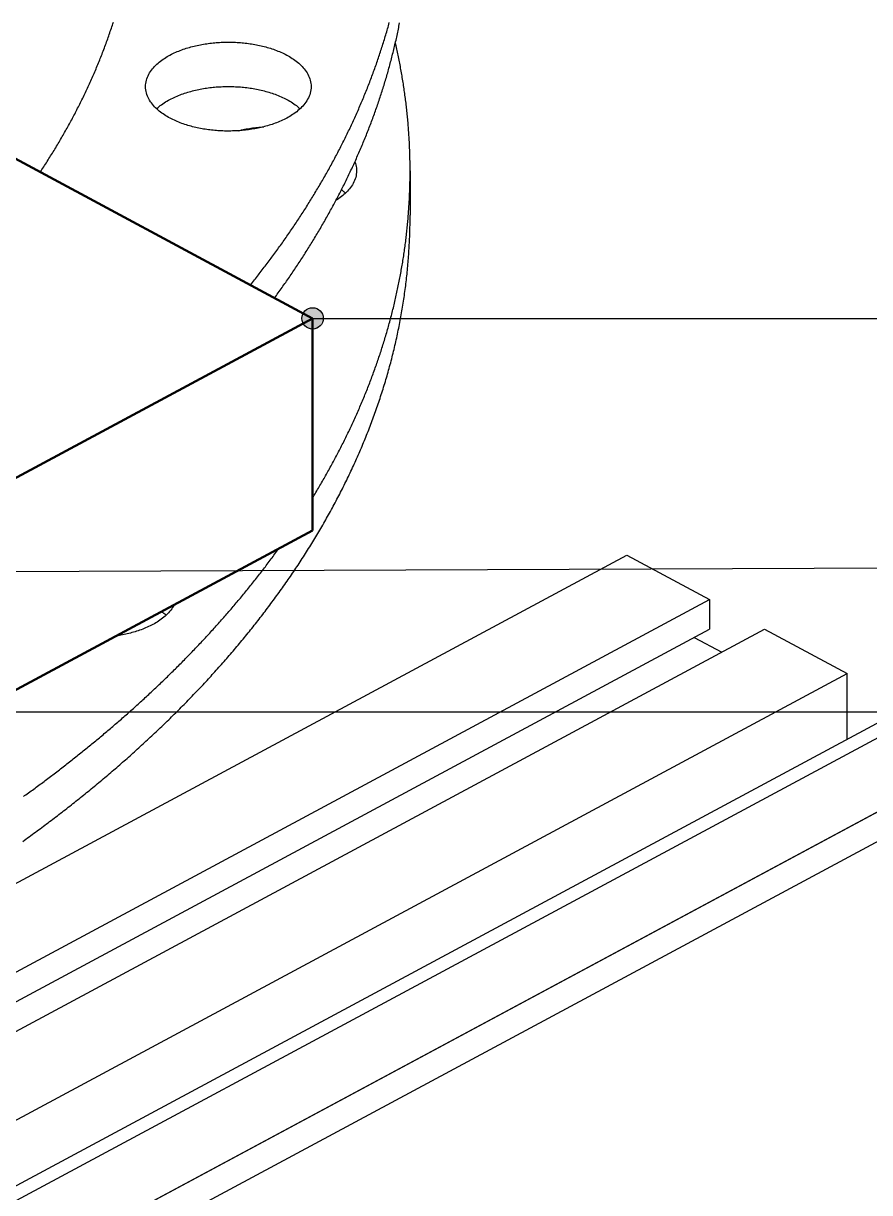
# Model space of a CAD drawing. Header units: millimetres. Extents: x 0 to 841, y 0 to 594.
# Drawn here: x 452.4 to 515.7, y 231.7 to 319.2 of the extents above; entities that cross this region are included whole.
import ezdxf

# ---------------------------------------------------------------- set-up
doc = ezdxf.new("R2010")
doc.units = ezdxf.units.MM
for name, color, linetype, lineweight in [('ACH', 7, 'CONTINUOUS', 13), ('COTA', 7, 'CONTINUOUS', 25), ('FINA', 7, 'CONTINUOUS', 25), ('VIS', 7, 'CONTINUOUS', 50)]:
    doc.layers.add(name, color=color, linetype=linetype, lineweight=lineweight)

msp = doc.modelspace()

# ---------------------------------------------------------------- hatches: boundary and pattern name
at = {"layer": 'ACH'}
h = msp.add_hatch(color=7, dxfattribs=at)
h.dxf.hatch_style = 1
h.paths.add_polyline_path([(474.835, 297.124), (474.601, 297.69), (474.035, 297.924), (473.47, 297.69), (473.235, 297.124), (473.47, 296.558), (474.035, 296.324), (474.601, 296.558)])

# ---------------------------------------------------------------- linework, layer by layer
at = {"layer": 'COTA'}
for p, q in [((474.035, 297.124), (604.493, 297.124)), ((416.491, 278.038), (570.133, 278.656)), ((418.461, 267.676), (549.644, 267.676))]:
    msp.add_line(p, q, dxfattribs=at)
msp.add_circle((474.035, 297.124), 0.8, dxfattribs=at)
at = {"layer": 'FINA'}
for points in [[(453.643, 308.072), (453.71, 308.173), (453.776, 308.274), (453.842, 308.374), (453.908, 308.475), (453.973, 308.576), (454.039, 308.678), (454.104, 308.779), (454.169, 308.88), (454.233, 308.982), (454.298, 309.084), (454.362, 309.186), (454.426, 309.288), (454.49, 309.39), (454.553, 309.493), (454.616, 309.596), (454.679, 309.698), (454.742, 309.801), (454.804, 309.904), (454.866, 310.008), (454.928, 310.111), (454.99, 310.214), (455.051, 310.318), (455.113, 310.422), (455.174, 310.526), (455.234, 310.63), (455.295, 310.734), (455.355, 310.839), (455.415, 310.943), (455.474, 311.048), (455.534, 311.153), (455.593, 311.258), (455.652, 311.363), (455.71, 311.468), (455.768, 311.574), (455.826, 311.679), (455.884, 311.785), (455.942, 311.891), (455.999, 311.997), (456.056, 312.103), (456.113, 312.21), (456.169, 312.316), (456.225, 312.423), (456.281, 312.53), (456.336, 312.637), (456.392, 312.744), (456.447, 312.851), (456.501, 312.958), (456.556, 313.066), (456.61, 313.173), (456.664, 313.281), (456.718, 313.389), (456.771, 313.497), (456.824, 313.605), (456.877, 313.714), (456.929, 313.822), (456.981, 313.931), (457.033, 314.04), (457.085, 314.149), (457.136, 314.258), (457.187, 314.367), (457.237, 314.476), (457.288, 314.586), (457.338, 314.695), (457.388, 314.805), (457.437, 314.915), (457.486, 315.025), (457.535, 315.135), (457.584, 315.245), (457.632, 315.356), (457.68, 315.466), (457.728, 315.577), (457.775, 315.688), (457.822, 315.799), (457.869, 315.91), (457.915, 316.021), (457.961, 316.132), (458.007, 316.244), (458.052, 316.355), (458.097, 316.467), (458.142, 316.579), (458.187, 316.691), (458.231, 316.803), (458.275, 316.915), (458.318, 317.028), (458.361, 317.14), (458.404, 317.253), (458.447, 317.366), (458.489, 317.478), (458.531, 317.591), (458.572, 317.705), (458.614, 317.818), (458.655, 317.931), (458.695, 318.045), (458.735, 318.158), (458.775, 318.272), (458.815, 318.386), (458.854, 318.5), (458.893, 318.614), (458.932, 318.728), (458.97, 318.842), (459.008, 318.957), (459.045, 319.071), (459.082, 319.186), (459.119, 319.301)], [(453.643, 308.072), (453.71, 308.173), (453.776, 308.274), (453.842, 308.374), (453.908, 308.475), (453.973, 308.576), (454.039, 308.678), (454.104, 308.779), (454.169, 308.88), (454.233, 308.982), (454.298, 309.084), (454.362, 309.186), (454.426, 309.288), (454.49, 309.39), (454.553, 309.493), (454.616, 309.596), (454.679, 309.698), (454.742, 309.801), (454.804, 309.904), (454.866, 310.008), (454.928, 310.111), (454.99, 310.214), (455.051, 310.318), (455.113, 310.422), (455.174, 310.526), (455.234, 310.63), (455.295, 310.734), (455.355, 310.839), (455.415, 310.943), (455.474, 311.048), (455.534, 311.153), (455.593, 311.258), (455.652, 311.363), (455.71, 311.468), (455.768, 311.574), (455.826, 311.679), (455.884, 311.785), (455.942, 311.891), (455.999, 311.997), (456.056, 312.103), (456.113, 312.21), (456.169, 312.316), (456.225, 312.423), (456.281, 312.53), (456.336, 312.637), (456.392, 312.744), (456.447, 312.851), (456.501, 312.958), (456.556, 313.066), (456.61, 313.173), (456.664, 313.281), (456.718, 313.389), (456.771, 313.497), (456.824, 313.605), (456.877, 313.714), (456.929, 313.822), (456.981, 313.931), (457.033, 314.04), (457.085, 314.149), (457.136, 314.258), (457.187, 314.367), (457.237, 314.476), (457.288, 314.586), (457.338, 314.695), (457.388, 314.805), (457.437, 314.915), (457.486, 315.025), (457.535, 315.135), (457.584, 315.245), (457.632, 315.356), (457.68, 315.466), (457.728, 315.577), (457.775, 315.688), (457.822, 315.799), (457.869, 315.91), (457.915, 316.021), (457.961, 316.132), (458.007, 316.244), (458.052, 316.355), (458.097, 316.467), (458.142, 316.579), (458.187, 316.691), (458.231, 316.803), (458.275, 316.915), (458.318, 317.028), (458.361, 317.14), (458.404, 317.253), (458.447, 317.366), (458.489, 317.478), (458.531, 317.591), (458.572, 317.705), (458.614, 317.818), (458.655, 317.931), (458.695, 318.045), (458.735, 318.158), (458.775, 318.272), (458.815, 318.386), (458.854, 318.5), (458.893, 318.614), (458.932, 318.728), (458.97, 318.842), (459.008, 318.957), (459.045, 319.071), (459.082, 319.186), (459.119, 319.301)], [(469.379, 299.624), (469.454, 299.718), (469.529, 299.812), (469.604, 299.906), (469.679, 300), (469.754, 300.094), (469.829, 300.189), (469.903, 300.284), (469.977, 300.378), (470.051, 300.473), (470.125, 300.568), (470.199, 300.663), (470.272, 300.759), (470.346, 300.854), (470.419, 300.95), (470.492, 301.045), (470.565, 301.141), (470.637, 301.237), (470.71, 301.333), (470.782, 301.429), (470.854, 301.526), (470.926, 301.622), (470.998, 301.719), (471.07, 301.815), (471.141, 301.912), (471.212, 302.009), (471.283, 302.106), (471.354, 302.204), (471.425, 302.301), (471.495, 302.399), (471.566, 302.496), (471.636, 302.594), (471.706, 302.692), (471.775, 302.79), (471.845, 302.888), (471.914, 302.987), (471.984, 303.085), (472.053, 303.184), (472.121, 303.282), (472.19, 303.381), (472.259, 303.48), (472.327, 303.579), (472.395, 303.679), (472.463, 303.778), (472.53, 303.878), (472.598, 303.977), (472.665, 304.077), (472.732, 304.177), (472.799, 304.277), (472.866, 304.377), (472.932, 304.478), (472.999, 304.578), (473.065, 304.679), (473.131, 304.779), (473.196, 304.88), (473.262, 304.981), (473.327, 305.082), (473.392, 305.183), (473.457, 305.285), (473.522, 305.386), (473.586, 305.488), (473.65, 305.59), (473.715, 305.692), (473.778, 305.794), (473.842, 305.896), (473.905, 305.998), (473.969, 306.1), (474.032, 306.203), (474.094, 306.306), (474.157, 306.408), (474.219, 306.511), (474.282, 306.614), (474.343, 306.718), (474.405, 306.821), (474.467, 306.924), (474.528, 307.028), (474.589, 307.132), (474.65, 307.236), (474.71, 307.34), (474.771, 307.444), (474.831, 307.548), (474.891, 307.652), (474.951, 307.757), (475.01, 307.861), (475.07, 307.966), (475.129, 308.071), (475.187, 308.176), (475.246, 308.281), (475.304, 308.386), (475.363, 308.492), (475.42, 308.597), (475.478, 308.703), (475.536, 308.809), (475.593, 308.914), (475.65, 309.02), (475.707, 309.127), (475.763, 309.233), (475.819, 309.339), (475.875, 309.446), (475.931, 309.552), (475.987, 309.659), (476.042, 309.766), (476.097, 309.873), (476.152, 309.98), (476.207, 310.087), (476.261, 310.195), (476.315, 310.302), (476.369, 310.41), (476.423, 310.518), (476.476, 310.625), (476.529, 310.733), (476.582, 310.841), (476.635, 310.95), (476.687, 311.058), (476.739, 311.167), (476.791, 311.275), (476.843, 311.384), (476.894, 311.493), (476.945, 311.602), (476.996, 311.711), (477.047, 311.82), (477.097, 311.929), (477.147, 312.039), (477.197, 312.148), (477.247, 312.258), (477.296, 312.368), (477.345, 312.477), (477.394, 312.587), (477.442, 312.698), (477.491, 312.808), (477.539, 312.918), (477.587, 313.029), (477.634, 313.139), (477.681, 313.25), (477.728, 313.361), (477.775, 313.472), (477.821, 313.583), (477.868, 313.694), (477.913, 313.805), (477.959, 313.916), (478.004, 314.028), (478.05, 314.14), (478.094, 314.251), (478.139, 314.363), (478.183, 314.475), (478.227, 314.587), (478.271, 314.699), (478.314, 314.811), (478.357, 314.924), (478.4, 315.036), (478.443, 315.149), (478.485, 315.261), (478.527, 315.374), (478.569, 315.487), (478.61, 315.6), (478.652, 315.713), (478.692, 315.826), (478.733, 315.94), (478.773, 316.053), (478.813, 316.166), (478.853, 316.28), (478.893, 316.394), (478.932, 316.508), (478.971, 316.621), (479.009, 316.735), (479.048, 316.85), (479.086, 316.964), (479.123, 317.078), (479.161, 317.192), (479.198, 317.307), (479.235, 317.421), (479.271, 317.536), (479.307, 317.651), (479.343, 317.766), (479.379, 317.881), (479.414, 317.996), (479.449, 318.111), (479.484, 318.226), (479.519, 318.341), (479.553, 318.457), (479.587, 318.572), (479.62, 318.688), (479.653, 318.804), (479.686, 318.919), (479.719, 319.035), (479.751, 319.151), (479.783, 319.267)], [(471.187, 298.653), (471.258, 298.75), (471.329, 298.847), (471.399, 298.944), (471.47, 299.041), (471.54, 299.139), (471.61, 299.236), (471.68, 299.334), (471.75, 299.432), (471.819, 299.529), (471.888, 299.628), (471.957, 299.726), (472.026, 299.824), (472.095, 299.922), (472.164, 300.021), (472.232, 300.12), (472.3, 300.219), (472.368, 300.317), (472.436, 300.417), (472.503, 300.516), (472.571, 300.615), (472.638, 300.715), (472.705, 300.814), (472.772, 300.914), (472.838, 301.014), (472.905, 301.114), (472.971, 301.214), (473.037, 301.314), (473.103, 301.415), (473.168, 301.515), (473.234, 301.616), (473.299, 301.717), (473.364, 301.818), (473.429, 301.919), (473.493, 302.02), (473.558, 302.121), (473.622, 302.223), (473.686, 302.324), (473.75, 302.426), (473.813, 302.528), (473.877, 302.63), (473.94, 302.732), (474.003, 302.834), (474.066, 302.936), (474.128, 303.039), (474.19, 303.141), (474.252, 303.244), (474.314, 303.347), (474.376, 303.45), (474.437, 303.553), (474.499, 303.656), (474.56, 303.76), (474.62, 303.863), (474.681, 303.967), (474.741, 304.071), (474.802, 304.175), (474.861, 304.279), (474.921, 304.383), (474.981, 304.487), (475.04, 304.592), (475.099, 304.696), (475.158, 304.801), (475.216, 304.906), (475.275, 305.01), (475.333, 305.116), (475.391, 305.221), (475.448, 305.326), (475.506, 305.431), (475.563, 305.537), (475.62, 305.643), (475.677, 305.748), (475.733, 305.854), (475.789, 305.96), (475.845, 306.067), (475.901, 306.173), (475.957, 306.279), (476.012, 306.386), (476.067, 306.493), (476.122, 306.599), (476.177, 306.706), (476.231, 306.813), (476.285, 306.92), (476.339, 307.028), (476.393, 307.135), (476.446, 307.243), (476.499, 307.35), (476.552, 307.458), (476.605, 307.566), (476.657, 307.674), (476.709, 307.782), (476.761, 307.89), (476.813, 307.999), (476.864, 308.107), (476.915, 308.216), (476.966, 308.324), (477.017, 308.433), (477.067, 308.542), (477.117, 308.651), (477.167, 308.761), (477.217, 308.87), (477.266, 308.979), (477.315, 309.089), (477.364, 309.198), (477.413, 309.308), (477.461, 309.418), (477.509, 309.528), (477.557, 309.638), (477.605, 309.748), (477.652, 309.859), (477.699, 309.969), (477.746, 310.08), (477.792, 310.191), (477.838, 310.301), (477.884, 310.412), (477.93, 310.523), (477.975, 310.634), (478.021, 310.746), (478.065, 310.857), (478.11, 310.968), (478.154, 311.08), (478.198, 311.192), (478.242, 311.303), (478.286, 311.415), (478.329, 311.527), (478.372, 311.639), (478.415, 311.752), (478.457, 311.864), (478.499, 311.976), (478.541, 312.089), (478.582, 312.202), (478.624, 312.314), (478.665, 312.427), (478.705, 312.54), (478.746, 312.653), (478.786, 312.766), (478.826, 312.88), (478.865, 312.993), (478.905, 313.106), (478.944, 313.22), (478.982, 313.333), (479.021, 313.447), (479.059, 313.561), (479.097, 313.675), (479.134, 313.789), (479.171, 313.903), (479.208, 314.017), (479.245, 314.132), (479.281, 314.246), (479.317, 314.361), (479.353, 314.475), (479.389, 314.59), (479.424, 314.705), (479.459, 314.82), (479.493, 314.935), (479.528, 315.05), (479.562, 315.165), (479.595, 315.28), (479.629, 315.395), (479.662, 315.511), (479.694, 315.626), (479.727, 315.742), (479.759, 315.857), (479.791, 315.973), (479.822, 316.089), (479.854, 316.205), (479.885, 316.321), (479.915, 316.437), (479.945, 316.553), (479.975, 316.669), (480.005, 316.786), (480.035, 316.902), (480.064, 317.019), (480.092, 317.135), (480.121, 317.252), (480.149, 317.368), (480.177, 317.485), (480.204, 317.602), (480.231, 317.719), (480.258, 317.836), (480.285, 317.953), (480.311, 318.07), (480.337, 318.187), (480.363, 318.305), (480.388, 318.422), (480.413, 318.54), (480.437, 318.657), (480.462, 318.775), (480.486, 318.892), (480.509, 319.01), (480.533, 319.128), (480.556, 319.245)], [(461.533, 314.476), (461.537, 314.597), (461.549, 314.717), (461.569, 314.836), (461.597, 314.953), (461.632, 315.068), (461.674, 315.181), (461.722, 315.292), (461.776, 315.399), (461.836, 315.504), (461.901, 315.605), (461.97, 315.704), (462.044, 315.799), (462.121, 315.891), (462.202, 315.981), (462.287, 316.067), (462.374, 316.15), (462.464, 316.23), (462.556, 316.308), (462.651, 316.383), (462.747, 316.455), (462.846, 316.524), (462.946, 316.591), (463.047, 316.656), (463.151, 316.718), (463.255, 316.778), (463.361, 316.836), (463.468, 316.892), (463.576, 316.945), (463.684, 316.997), (463.794, 317.047), (463.905, 317.094), (464.016, 317.14), (464.129, 317.184), (464.241, 317.227), (464.355, 317.267), (464.469, 317.306), (464.584, 317.343), (464.699, 317.379), (464.814, 317.413), (464.93, 317.445), (465.047, 317.476), (465.164, 317.505), (465.281, 317.533), (465.399, 317.56), (465.517, 317.585), (465.635, 317.608), (465.753, 317.63), (465.872, 317.651), (465.991, 317.67), (466.11, 317.688), (466.229, 317.705), (466.349, 317.72), (466.469, 317.734), (466.588, 317.747), (466.708, 317.759), (466.828, 317.769), (466.949, 317.778), (467.069, 317.785), (467.189, 317.791), (467.31, 317.797), (467.43, 317.8), (467.551, 317.803), (467.671, 317.804), (467.792, 317.804), (467.912, 317.803), (468.033, 317.8), (468.153, 317.797), (468.273, 317.791), (468.394, 317.785), (468.514, 317.778), (468.634, 317.769), (468.754, 317.759), (468.874, 317.747), (468.994, 317.734), (469.114, 317.72), (469.233, 317.705), (469.353, 317.688), (469.472, 317.67), (469.591, 317.651), (469.71, 317.63), (469.828, 317.608), (469.946, 317.585), (470.064, 317.56), (470.182, 317.533), (470.299, 317.505), (470.416, 317.476), (470.532, 317.445), (470.648, 317.413), (470.764, 317.379), (470.879, 317.343), (470.994, 317.306), (471.108, 317.267), (471.221, 317.227), (471.334, 317.184), (471.446, 317.14), (471.558, 317.094), (471.668, 317.047), (471.778, 316.997), (471.887, 316.945), (471.995, 316.892), (472.102, 316.836), (472.208, 316.778), (472.312, 316.718), (472.415, 316.656), (472.517, 316.591), (472.617, 316.524), (472.716, 316.455), (472.812, 316.383), (472.907, 316.308), (472.999, 316.23), (473.089, 316.15), (473.176, 316.067), (473.26, 315.981), (473.341, 315.891), (473.419, 315.799), (473.493, 315.704), (473.562, 315.605), (473.627, 315.504), (473.687, 315.399), (473.741, 315.292), (473.789, 315.181), (473.831, 315.068), (473.866, 314.953), (473.893, 314.836), (473.913, 314.717), (473.926, 314.597), (473.93, 314.476)], [(481.341, 308.164), (481.341, 308.285), (481.34, 308.406), (481.339, 308.527), (481.338, 308.648), (481.336, 308.769), (481.335, 308.89), (481.332, 309.011), (481.33, 309.132), (481.327, 309.253), (481.323, 309.374), (481.32, 309.495), (481.316, 309.616), (481.311, 309.737), (481.307, 309.858), (481.302, 309.979), (481.296, 310.1), (481.29, 310.221), (481.284, 310.342), (481.278, 310.462), (481.271, 310.583), (481.264, 310.704), (481.257, 310.825), (481.249, 310.946), (481.241, 311.066), (481.232, 311.187), (481.223, 311.308), (481.214, 311.428), (481.204, 311.549), (481.195, 311.67), (481.184, 311.79), (481.174, 311.911), (481.163, 312.031), (481.152, 312.152), (481.14, 312.272), (481.128, 312.392), (481.116, 312.513), (481.103, 312.633), (481.09, 312.754), (481.077, 312.874), (481.063, 312.994), (481.049, 313.114), (481.035, 313.234), (481.02, 313.354), (481.005, 313.475), (480.99, 313.595), (480.974, 313.715), (480.958, 313.834), (480.942, 313.954), (480.925, 314.074), (480.908, 314.194), (480.89, 314.314), (480.873, 314.433), (480.855, 314.553), (480.836, 314.673), (480.817, 314.792), (480.798, 314.912), (480.779, 315.031), (480.759, 315.151), (480.739, 315.27), (480.719, 315.389), (480.698, 315.508), (480.677, 315.628), (480.655, 315.747), (480.634, 315.866), (480.612, 315.985), (480.589, 316.104), (480.566, 316.222), (480.543, 316.341), (480.52, 316.46), (480.496, 316.579), (480.472, 316.697), (480.448, 316.816), (480.423, 316.934), (480.398, 317.053), (480.373, 317.171), (480.347, 317.289), (480.321, 317.407), (480.295, 317.525), (480.268, 317.643), (480.241, 317.761)], [(472.114, 312.123), (472.007, 312.067), (471.899, 312.013), (471.79, 311.962), (471.681, 311.912), (471.57, 311.864), (471.458, 311.817), (471.346, 311.773), (471.233, 311.731), (471.12, 311.69), (471.006, 311.651), (470.891, 311.613), (470.776, 311.578), (470.66, 311.544), (470.544, 311.511), (470.427, 311.48), (470.31, 311.45), (470.193, 311.422), (470.075, 311.396), (469.957, 311.371), (469.839, 311.347), (469.72, 311.325), (469.601, 311.304), (469.482, 311.284), (469.363, 311.266), (469.244, 311.249), (469.124, 311.234), (469.004, 311.22), (468.884, 311.207), (468.764, 311.195), (468.644, 311.185), (468.524, 311.176), (468.403, 311.168), (468.283, 311.162), (468.162, 311.157), (468.042, 311.153), (467.921, 311.15), (467.8, 311.149), (467.68, 311.149), (467.559, 311.15), (467.438, 311.152), (467.318, 311.156), (467.197, 311.161), (467.077, 311.167), (466.956, 311.175), (466.836, 311.184), (466.716, 311.194), (466.596, 311.205), (466.476, 311.218), (466.356, 311.232), (466.236, 311.247), (466.117, 311.264), (465.997, 311.282), (465.878, 311.301), (465.759, 311.322), (465.641, 311.344), (465.523, 311.367), (465.405, 311.392), (465.287, 311.418), (465.169, 311.446), (465.052, 311.476), (464.936, 311.506), (464.819, 311.539), (464.704, 311.573), (464.588, 311.608), (464.474, 311.645), (464.359, 311.684), (464.246, 311.725), (464.133, 311.767), (464.02, 311.811), (463.909, 311.857), (463.798, 311.905), (463.688, 311.954), (463.579, 312.006), (463.471, 312.059), (463.364, 312.115), (463.258, 312.173), (463.153, 312.233), (463.05, 312.295), (462.948, 312.36), (462.848, 312.427), (462.749, 312.497), (462.653, 312.569), (462.558, 312.644), (462.466, 312.721), (462.376, 312.801), (462.288, 312.885), (462.204, 312.971), (462.123, 313.06), (462.045, 313.152), (461.971, 313.248), (461.901, 313.346), (461.837, 313.448), (461.777, 313.553), (461.722, 313.66), (461.674, 313.771), (461.632, 313.884), (461.597, 314), (461.569, 314.117), (461.549, 314.236), (461.537, 314.356), (461.533, 314.476)], [(462.36, 312.815), (462.45, 312.896), (462.542, 312.975), (462.637, 313.05), (462.734, 313.123), (462.832, 313.193), (462.932, 313.26), (463.034, 313.326), (463.137, 313.388), (463.242, 313.449), (463.348, 313.507), (463.455, 313.563), (463.563, 313.617), (463.672, 313.669), (463.782, 313.719), (463.893, 313.767), (464.005, 313.814), (464.117, 313.858), (464.231, 313.901), (464.344, 313.941), (464.459, 313.981), (464.574, 314.018), (464.689, 314.054), (464.805, 314.088), (464.922, 314.121), (465.038, 314.152), (465.156, 314.181), (465.273, 314.209), (465.391, 314.236), (465.509, 314.261), (465.628, 314.285), (465.747, 314.307), (465.866, 314.328), (465.985, 314.347), (466.105, 314.366), (466.225, 314.382), (466.344, 314.398), (466.464, 314.412), (466.585, 314.425), (466.705, 314.436), (466.826, 314.446), (466.946, 314.455), (467.067, 314.463), (467.187, 314.469), (467.308, 314.474), (467.429, 314.478), (467.55, 314.481), (467.671, 314.482), (467.792, 314.482), (467.913, 314.481), (468.034, 314.478), (468.154, 314.474), (468.275, 314.469), (468.396, 314.463), (468.517, 314.455), (468.637, 314.446), (468.758, 314.436), (468.878, 314.425), (468.998, 314.412), (469.118, 314.398), (469.238, 314.382), (469.358, 314.366), (469.477, 314.347), (469.597, 314.328), (469.716, 314.307), (469.835, 314.285), (469.953, 314.261), (470.071, 314.236), (470.189, 314.209), (470.307, 314.181), (470.424, 314.152), (470.541, 314.121), (470.657, 314.088), (470.773, 314.054), (470.889, 314.018), (471.004, 313.981), (471.118, 313.941), (471.232, 313.901), (471.345, 313.858), (471.458, 313.814), (471.569, 313.767), (471.68, 313.719), (471.79, 313.669), (471.9, 313.617), (472.008, 313.563), (472.115, 313.507), (472.221, 313.449), (472.325, 313.388), (472.429, 313.326), (472.53, 313.26), (472.631, 313.193), (472.729, 313.123), (472.826, 313.05), (472.92, 312.975), (473.013, 312.896), (473.102, 312.815)], [(473.93, 314.476), (473.925, 314.352), (473.912, 314.228), (473.891, 314.105), (473.861, 313.984), (473.824, 313.865), (473.779, 313.748), (473.728, 313.634), (473.67, 313.524), (473.607, 313.416), (473.538, 313.312), (473.464, 313.211), (473.386, 313.114), (473.304, 313.02), (473.219, 312.929), (473.13, 312.842), (473.038, 312.757), (472.944, 312.676), (472.847, 312.597), (472.747, 312.522), (472.646, 312.449), (472.543, 312.379), (472.438, 312.311), (472.331, 312.246), (472.223, 312.184), (472.114, 312.123)], [(448.77, 310.689), (474.035, 297.124)], [(468.484, 311.173), (468.601, 311.202), (468.718, 311.229), (468.835, 311.255), (468.952, 311.28), (469.07, 311.303), (469.188, 311.324), (469.306, 311.345), (469.425, 311.364), (469.544, 311.381), (469.663, 311.397), (469.782, 311.412), (469.901, 311.426), (470.02, 311.438), (470.14, 311.449), (470.259, 311.459), (470.379, 311.468)], [(335.5, 169.746), (597.437, 310.379)], [(336.531, 169.192), (598.469, 309.825)], [(474.035, 283.693), (474.098, 283.796), (474.161, 283.898), (474.223, 284.001), (474.285, 284.104), (474.347, 284.208), (474.409, 284.311), (474.47, 284.414), (474.531, 284.518), (474.592, 284.622), (474.653, 284.725), (474.714, 284.829), (474.774, 284.933), (474.834, 285.038), (474.894, 285.142), (474.954, 285.246), (475.013, 285.351), (475.073, 285.456), (475.132, 285.561), (475.191, 285.666), (475.249, 285.771), (475.307, 285.876), (475.366, 285.981), (475.423, 286.087), (475.481, 286.192), (475.539, 286.298), (475.596, 286.404), (475.653, 286.51), (475.709, 286.616), (475.766, 286.722), (475.822, 286.829), (475.878, 286.935), (475.934, 287.042), (475.99, 287.148), (476.045, 287.255), (476.1, 287.362), (476.155, 287.469), (476.209, 287.577), (476.264, 287.684), (476.318, 287.791), (476.372, 287.899), (476.425, 288.007), (476.479, 288.114), (476.532, 288.222), (476.584, 288.331), (476.637, 288.439), (476.689, 288.547), (476.742, 288.656), (476.793, 288.764), (476.845, 288.873), (476.896, 288.982), (476.948, 289.09), (476.998, 289.2), (477.049, 289.309), (477.099, 289.418), (477.149, 289.527), (477.199, 289.637), (477.249, 289.747), (477.298, 289.856), (477.347, 289.966), (477.396, 290.076), (477.445, 290.186), (477.493, 290.296), (477.541, 290.407), (477.589, 290.517), (477.636, 290.628), (477.683, 290.738), (477.73, 290.849), (477.777, 290.96), (477.823, 291.071), (477.869, 291.182), (477.915, 291.293), (477.961, 291.405), (478.006, 291.516), (478.051, 291.628), (478.096, 291.739), (478.141, 291.851), (478.185, 291.963), (478.229, 292.075), (478.272, 292.187), (478.316, 292.299), (478.359, 292.412), (478.402, 292.524), (478.444, 292.637), (478.487, 292.749), (478.529, 292.862), (478.57, 292.975), (478.612, 293.088), (478.653, 293.201), (478.694, 293.314), (478.734, 293.427), (478.775, 293.541), (478.815, 293.654), (478.855, 293.768), (478.894, 293.882), (478.933, 293.995), (478.972, 294.109), (479.011, 294.223), (479.049, 294.337), (479.087, 294.451), (479.124, 294.566), (479.162, 294.68), (479.199, 294.794), (479.236, 294.909), (479.272, 295.024), (479.309, 295.138), (479.344, 295.253), (479.38, 295.368), (479.415, 295.483), (479.45, 295.598), (479.485, 295.713), (479.52, 295.829), (479.554, 295.944), (479.588, 296.06), (479.621, 296.175), (479.654, 296.291), (479.687, 296.407), (479.72, 296.522), (479.752, 296.638), (479.784, 296.754), (479.816, 296.87), (479.847, 296.986), (479.878, 297.103), (479.909, 297.219), (479.939, 297.335), (479.969, 297.452), (479.999, 297.568), (480.029, 297.685), (480.058, 297.802), (480.087, 297.919), (480.115, 298.036), (480.144, 298.152), (480.172, 298.269), (480.199, 298.387), (480.227, 298.504), (480.254, 298.621), (480.28, 298.738), (480.307, 298.856), (480.333, 298.973), (480.358, 299.091), (480.384, 299.208), (480.409, 299.326), (480.433, 299.444), (480.458, 299.562), (480.482, 299.679), (480.506, 299.797), (480.529, 299.915), (480.552, 300.034), (480.575, 300.152), (480.598, 300.27), (480.62, 300.388), (480.642, 300.506), (480.663, 300.625), (480.684, 300.743), (480.705, 300.862), (480.726, 300.98), (480.746, 301.099), (480.766, 301.218), (480.785, 301.336), (480.804, 301.455), (480.823, 301.574), (480.842, 301.693), (480.86, 301.812), (480.878, 301.931), (480.895, 302.05), (480.913, 302.169), (480.929, 302.288), (480.946, 302.407), (480.962, 302.526), (480.978, 302.646), (480.994, 302.765), (481.009, 302.884), (481.024, 303.004), (481.038, 303.123), (481.052, 303.243), (481.066, 303.362), (481.08, 303.482), (481.093, 303.601), (481.106, 303.721), (481.118, 303.841), (481.13, 303.96), (481.142, 304.08), (481.154, 304.2), (481.165, 304.32), (481.176, 304.439), (481.186, 304.559), (481.196, 304.679), (481.206, 304.799), (481.215, 304.919), (481.225, 305.039), (481.233, 305.159), (481.242, 305.279), (481.25, 305.399), (481.258, 305.519), (481.265, 305.639), (481.272, 305.759), (481.279, 305.879), (481.285, 306), (481.291, 306.12), (481.297, 306.24), (481.302, 306.36), (481.307, 306.48), (481.312, 306.601), (481.316, 306.721), (481.32, 306.841), (481.324, 306.961), (481.327, 307.082), (481.33, 307.202), (481.332, 307.322), (481.335, 307.443), (481.336, 307.563), (481.338, 307.683), (481.339, 307.803), (481.34, 307.924), (481.341, 308.044), (481.341, 308.164)], [(477.33, 308.164), (477.326, 308.043), (477.314, 307.922), (477.293, 307.802), (477.265, 307.684), (477.23, 307.568), (477.187, 307.454), (477.138, 307.343), (477.083, 307.234), (477.023, 307.129), (476.957, 307.027), (476.886, 306.928), (476.812, 306.832), (476.733, 306.739), (476.651, 306.65), (476.566, 306.563), (476.477, 306.48), (476.386, 306.399), (476.293, 306.321), (476.197, 306.246), (476.099, 306.174), (476, 306.104), (475.899, 306.037), (475.796, 305.973)], [(477.202, 308.837), (477.24, 308.729), (477.272, 308.619), (477.297, 308.507), (477.315, 308.393), (477.326, 308.279), (477.33, 308.164)], [(481.341, 308.164), (481.341, 304.842)], [(476.202, 306.757), (476.254, 306.716), (476.305, 306.675), (476.356, 306.634), (476.405, 306.591), (476.455, 306.548), (476.503, 306.503)], [(335.5, 163.102), (599.5, 304.842)], [(452.338, 257.98), (452.457, 258.066), (452.576, 258.152), (452.695, 258.238), (452.814, 258.324), (452.933, 258.411), (453.051, 258.497), (453.17, 258.584), (453.288, 258.671), (453.406, 258.758), (453.524, 258.845), (453.642, 258.932), (453.76, 259.02), (453.878, 259.108), (453.995, 259.196), (454.113, 259.284), (454.23, 259.372), (454.347, 259.46), (454.464, 259.549), (454.581, 259.637), (454.698, 259.726), (454.815, 259.815), (454.932, 259.905), (455.048, 259.994), (455.164, 260.083), (455.281, 260.173), (455.397, 260.263), (455.513, 260.353), (455.629, 260.443), (455.744, 260.534), (455.86, 260.624), (455.975, 260.715), (456.09, 260.806), (456.206, 260.897), (456.321, 260.988), (456.436, 261.079), (456.55, 261.171), (456.665, 261.263), (456.779, 261.354), (456.894, 261.446), (457.008, 261.539), (457.122, 261.631), (457.236, 261.724), (457.35, 261.816), (457.463, 261.909), (457.577, 262.002), (457.69, 262.096), (457.803, 262.189), (457.917, 262.283), (458.03, 262.377), (458.142, 262.471), (458.255, 262.565), (458.367, 262.659), (458.48, 262.753), (458.592, 262.848), (458.704, 262.943), (458.816, 263.038), (458.928, 263.133), (459.039, 263.228), (459.151, 263.324), (459.262, 263.42), (459.373, 263.516), (459.484, 263.612), (459.595, 263.708), (459.706, 263.804), (459.816, 263.901), (459.927, 263.998), (460.037, 264.095), (460.147, 264.192), (460.257, 264.289), (460.367, 264.387), (460.476, 264.484), (460.586, 264.582), (460.695, 264.68), (460.804, 264.778), (460.913, 264.877), (461.022, 264.975), (461.13, 265.074), (461.239, 265.173), (461.347, 265.272), (461.455, 265.371), (461.563, 265.471), (461.671, 265.57), (461.779, 265.67), (461.886, 265.77), (461.993, 265.871), (462.101, 265.971), (462.208, 266.071), (462.314, 266.172), (462.421, 266.273), (462.527, 266.374), (462.634, 266.476), (462.74, 266.577), (462.845, 266.679), (462.951, 266.781), (463.057, 266.883), (463.162, 266.985), (463.267, 267.087), (463.372, 267.19), (463.477, 267.293), (463.582, 267.396), (463.686, 267.499), (463.79, 267.602), (463.894, 267.706), (463.998, 267.809), (464.102, 267.913), (464.206, 268.017), (464.309, 268.122), (464.412, 268.226), (464.515, 268.331), (464.618, 268.436), (464.72, 268.541), (464.823, 268.646), (464.925, 268.751), (465.027, 268.857), (465.129, 268.963), (465.23, 269.069), (465.331, 269.175), (465.433, 269.281), (465.534, 269.388), (465.634, 269.495), (465.735, 269.602), (465.835, 269.709), (465.936, 269.816), (466.035, 269.923), (466.135, 270.031), (466.235, 270.139), (466.334, 270.247), (466.433, 270.355), (466.532, 270.464), (466.631, 270.573), (466.729, 270.681), (466.828, 270.79), (466.926, 270.9), (467.024, 271.009), (467.121, 271.119), (467.219, 271.229), (467.316, 271.339), (467.413, 271.449), (467.51, 271.559), (467.606, 271.67), (467.702, 271.781), (467.798, 271.892), (467.894, 272.003), (467.99, 272.114), (468.085, 272.226), (468.181, 272.337), (468.276, 272.449), (468.37, 272.561), (468.465, 272.674), (468.559, 272.786), (468.653, 272.899), (468.747, 273.012), (468.84, 273.125), (468.934, 273.239), (469.027, 273.352), (469.12, 273.466), (469.212, 273.58), (469.305, 273.694), (469.397, 273.808), (469.489, 273.923), (469.58, 274.037), (469.671, 274.152), (469.763, 274.267), (469.853, 274.383), (469.944, 274.498), (470.035, 274.614), (470.125, 274.73), (470.214, 274.846), (470.304, 274.962), (470.393, 275.078), (470.483, 275.195), (470.571, 275.312), (470.66, 275.429), (470.748, 275.546), (470.836, 275.664), (470.924, 275.781), (471.012, 275.899), (471.099, 276.017), (471.186, 276.136), (471.273, 276.254), (471.359, 276.373), (471.445, 276.491), (471.531, 276.61), (471.617, 276.73), (471.702, 276.849), (471.787, 276.969), (471.872, 277.089), (471.957, 277.209), (472.041, 277.329), (472.125, 277.449), (472.209, 277.57), (472.292, 277.691), (472.375, 277.812), (472.458, 277.933), (472.54, 278.054), (472.623, 278.176), (472.705, 278.298), (472.786, 278.42), (472.868, 278.542), (472.949, 278.664), (473.029, 278.787), (473.11, 278.91), (473.19, 279.033), (473.27, 279.156), (473.35, 279.279), (473.429, 279.403), (473.508, 279.526), (473.586, 279.65), (473.665, 279.774), (473.743, 279.899), (473.821, 280.023), (473.898, 280.148), (473.975, 280.273), (474.052, 280.398), (474.128, 280.523), (474.205, 280.649), (474.28, 280.775), (474.356, 280.9), (474.431, 281.027), (474.506, 281.153), (474.581, 281.279), (474.655, 281.406), (474.729, 281.533), (474.802, 281.66), (474.875, 281.787), (474.948, 281.914), (475.021, 282.042), (475.093, 282.17), (475.165, 282.298), (475.237, 282.426), (475.308, 282.554), (475.379, 282.683), (475.449, 282.812), (475.519, 282.941), (475.589, 283.07), (475.659, 283.199), (475.728, 283.329), (475.797, 283.458), (475.865, 283.588), (475.933, 283.718), (476.001, 283.848), (476.068, 283.979), (476.135, 284.109), (476.202, 284.24), (476.268, 284.371), (476.334, 284.502), (476.4, 284.634), (476.465, 284.765), (476.53, 284.897), (476.594, 285.029), (476.658, 285.161), (476.722, 285.293), (476.786, 285.425), (476.849, 285.558), (476.911, 285.691), (476.973, 285.824), (477.035, 285.957), (477.097, 286.09), (477.158, 286.224), (477.219, 286.357), (477.279, 286.491), (477.339, 286.625), (477.398, 286.759), (477.458, 286.894), (477.516, 287.028), (477.575, 287.163), (477.633, 287.298), (477.69, 287.433), (477.747, 287.568), (477.804, 287.703), (477.861, 287.839), (477.917, 287.975), (477.972, 288.111), (478.027, 288.247), (478.082, 288.383), (478.137, 288.519), (478.191, 288.656), (478.244, 288.792), (478.297, 288.929), (478.35, 289.066), (478.402, 289.203), (478.454, 289.341), (478.506, 289.478), (478.557, 289.616), (478.607, 289.754), (478.658, 289.891), (478.707, 290.03), (478.757, 290.168), (478.806, 290.306), (478.854, 290.445), (478.902, 290.583), (478.95, 290.722), (478.997, 290.861), (479.044, 291), (479.09, 291.14), (479.136, 291.279), (479.182, 291.419), (479.227, 291.558), (479.271, 291.698), (479.315, 291.838), (479.359, 291.978), (479.402, 292.119), (479.445, 292.259), (479.488, 292.4), (479.53, 292.54), (479.571, 292.681), (479.612, 292.822), (479.653, 292.963), (479.693, 293.104), (479.732, 293.246), (479.772, 293.387), (479.81, 293.529), (479.849, 293.671), (479.887, 293.812), (479.924, 293.954), (479.961, 294.096), (479.997, 294.239), (480.033, 294.381), (480.069, 294.523), (480.104, 294.666), (480.138, 294.809), (480.173, 294.951), (480.206, 295.094), (480.239, 295.237), (480.272, 295.38), (480.304, 295.524), (480.336, 295.667), (480.367, 295.81), (480.398, 295.954), (480.428, 296.098), (480.458, 296.241), (480.488, 296.385), (480.516, 296.529), (480.545, 296.673), (480.573, 296.817), (480.6, 296.961), (480.627, 297.106), (480.654, 297.25), (480.68, 297.395), (480.705, 297.539), (480.73, 297.684), (480.755, 297.829), (480.779, 297.973), (480.802, 298.118), (480.825, 298.263), (480.848, 298.408), (480.87, 298.553), (480.891, 298.699), (480.912, 298.844), (480.933, 298.989), (480.953, 299.135), (480.972, 299.28), (480.991, 299.426), (481.01, 299.571), (481.028, 299.717), (481.046, 299.863), (481.063, 300.009), (481.079, 300.155), (481.095, 300.3), (481.111, 300.446), (481.126, 300.592), (481.14, 300.739), (481.154, 300.885), (481.168, 301.031), (481.181, 301.177), (481.193, 301.323), (481.205, 301.47), (481.217, 301.616), (481.228, 301.762), (481.238, 301.909), (481.248, 302.055), (481.258, 302.202), (481.267, 302.348), (481.275, 302.495), (481.283, 302.641), (481.291, 302.788), (481.297, 302.935), (481.304, 303.081), (481.31, 303.228), (481.315, 303.375), (481.32, 303.521), (481.324, 303.668), (481.328, 303.815), (481.332, 303.962), (481.334, 304.108), (481.337, 304.255), (481.338, 304.402), (481.34, 304.549), (481.341, 304.696), (481.341, 304.842)], [(336.531, 163.656), (598.469, 304.289)], [(335.5, 160.887), (599.5, 302.628)], [(414.996, 265.426), (474.035, 297.124)], [(474.035, 281.252), (474.035, 297.124)], [(414.996, 249.554), (474.035, 281.252)], [(392.051, 222.747), (497.574, 279.402)], [(452.381, 261.333), (452.478, 261.403), (452.576, 261.474), (452.673, 261.544), (452.77, 261.614), (452.867, 261.685), (452.964, 261.756), (453.061, 261.826), (453.158, 261.897), (453.254, 261.968), (453.351, 262.039), (453.448, 262.111), (453.544, 262.182), (453.641, 262.253), (453.737, 262.325), (453.833, 262.397), (453.929, 262.468), (454.026, 262.54), (454.122, 262.612), (454.217, 262.684), (454.313, 262.757), (454.409, 262.829), (454.505, 262.901), (454.6, 262.974), (454.696, 263.046), (454.791, 263.119), (454.887, 263.192), (454.982, 263.265), (455.077, 263.338), (455.172, 263.411), (455.267, 263.485), (455.362, 263.558), (455.457, 263.632), (455.552, 263.705), (455.646, 263.779), (455.741, 263.853), (455.835, 263.927), (455.93, 264.001), (456.024, 264.075), (456.118, 264.15), (456.212, 264.224), (456.306, 264.299), (456.4, 264.373), (456.494, 264.448), (456.588, 264.523), (456.682, 264.598), (456.775, 264.673), (456.869, 264.748), (456.962, 264.824), (457.055, 264.899), (457.149, 264.975), (457.242, 265.05), (457.335, 265.126), (457.428, 265.202), (457.521, 265.278), (457.613, 265.354), (457.706, 265.431), (457.799, 265.507), (457.891, 265.584), (457.983, 265.66), (458.076, 265.737), (458.168, 265.814), (458.26, 265.891), (458.352, 265.968), (458.444, 266.045), (458.535, 266.122), (458.627, 266.2), (458.719, 266.277), (458.81, 266.355), (458.902, 266.433), (458.993, 266.511), (459.084, 266.589), (459.175, 266.667), (459.266, 266.745), (459.357, 266.824), (459.448, 266.902), (459.538, 266.981), (459.629, 267.059), (459.719, 267.138), (459.81, 267.217), (459.9, 267.296), (459.99, 267.375), (460.08, 267.455), (460.17, 267.534), (460.26, 267.614), (460.35, 267.694), (460.439, 267.773), (460.529, 267.853), (460.618, 267.933), (460.708, 268.013), (460.797, 268.094), (460.886, 268.174), (460.975, 268.255), (461.064, 268.335), (461.152, 268.416), (461.241, 268.497), (461.33, 268.578), (461.418, 268.659), (461.506, 268.74), (461.595, 268.822), (461.683, 268.903), (461.771, 268.985), (461.859, 269.067), (461.946, 269.148), (462.034, 269.23), (462.121, 269.313), (462.209, 269.395), (462.296, 269.477), (462.383, 269.56), (462.47, 269.642), (462.557, 269.725), (462.644, 269.808), (462.731, 269.891), (462.817, 269.974), (462.904, 270.057), (462.99, 270.14), (463.076, 270.224), (463.163, 270.307), (463.249, 270.391), (463.334, 270.475), (463.42, 270.559), (463.506, 270.643), (463.591, 270.727), (463.677, 270.812), (463.762, 270.896), (463.847, 270.981), (463.932, 271.065), (464.017, 271.15), (464.102, 271.235), (464.186, 271.32), (464.271, 271.405), (464.355, 271.491), (464.439, 271.576), (464.524, 271.662), (464.608, 271.747), (464.691, 271.833), (464.775, 271.919), (464.859, 272.005), (464.942, 272.092), (465.026, 272.178), (465.109, 272.264), (465.192, 272.351), (465.275, 272.438), (465.358, 272.524), (465.44, 272.611), (465.523, 272.699), (465.605, 272.786), (465.688, 272.873), (465.77, 272.961), (465.852, 273.048), (465.934, 273.136), (466.015, 273.224), (466.097, 273.312), (466.178, 273.4), (466.26, 273.488), (466.341, 273.577), (466.422, 273.665), (466.503, 273.754), (466.584, 273.843), (466.664, 273.931), (466.745, 274.02), (466.825, 274.11), (466.905, 274.199), (466.985, 274.288), (467.065, 274.378), (467.145, 274.468), (467.225, 274.557), (467.304, 274.647), (467.383, 274.737), (467.463, 274.827), (467.542, 274.918), (467.62, 275.008), (467.699, 275.099), (467.778, 275.19), (467.856, 275.28), (467.934, 275.371), (468.013, 275.462), (468.09, 275.554), (468.168, 275.645), (468.246, 275.736), (468.323, 275.828), (468.401, 275.92), (468.478, 276.012), (468.555, 276.104), (468.632, 276.196), (468.709, 276.288), (468.785, 276.381), (468.862, 276.473), (468.938, 276.566), (469.014, 276.659), (469.09, 276.751), (469.166, 276.844), (469.241, 276.938), (469.317, 277.031), (469.392, 277.124), (469.467, 277.218), (469.542, 277.312), (469.617, 277.406), (469.692, 277.5), (469.766, 277.594), (469.84, 277.688), (469.915, 277.782), (469.988, 277.877), (470.062, 277.971), (470.136, 278.066), (470.209, 278.161), (470.283, 278.256), (470.356, 278.351), (470.429, 278.447), (470.501, 278.542), (470.574, 278.638), (470.647, 278.733), (470.719, 278.829), (470.791, 278.925), (470.863, 279.021), (470.934, 279.117), (471.006, 279.214), (471.077, 279.31), (471.149, 279.407), (471.22, 279.503), (471.29, 279.6), (471.361, 279.697), (471.432, 279.794), (471.502, 279.892)], [(497.574, 279.402), (503.762, 276.08)], [(398.238, 219.425), (503.762, 276.08)], [(463.679, 275.692), (463.621, 275.584), (463.557, 275.479), (463.488, 275.378), (463.414, 275.28), (463.337, 275.185), (463.256, 275.093), (463.171, 275.005), (463.083, 274.919), (462.992, 274.837), (462.899, 274.757), (462.803, 274.68), (462.706, 274.606), (462.606, 274.535), (462.504, 274.466), (462.401, 274.4), (462.296, 274.336), (462.19, 274.275), (462.083, 274.216)], [(503.762, 276.08), (503.762, 273.865)], [(462.737, 275.186), (462.795, 275.142), (462.852, 275.097), (462.908, 275.051), (462.963, 275.005), (463.018, 274.957), (463.071, 274.908)], [(462.083, 274.216), (461.976, 274.16), (461.868, 274.106), (461.759, 274.054), (461.65, 274.004), (461.539, 273.956), (461.428, 273.91), (461.316, 273.866), (461.203, 273.823), (461.089, 273.783), (460.975, 273.744), (460.861, 273.706), (460.745, 273.67), (460.63, 273.636), (460.514, 273.604), (460.397, 273.573), (460.28, 273.543), (460.163, 273.515), (460.045, 273.489), (459.928, 273.463), (459.809, 273.44), (459.691, 273.417), (459.572, 273.397), (459.453, 273.377), (459.334, 273.359)], [(398.238, 217.21), (503.762, 273.865)], [(402.363, 217.21), (507.887, 273.865)], [(502.616, 273.25), (504.678, 272.143)], [(507.887, 273.865), (514.074, 270.543)], [(408.551, 213.888), (514.074, 270.543)], [(514.074, 265.622), (514.074, 270.543)]]:
    msp.add_lwpolyline(points, dxfattribs=at)
at = {"layer": 'VIS'}
for points in [[(448.77, 310.689), (474.035, 297.124)], [(414.996, 265.426), (474.035, 297.124)], [(474.035, 281.252), (474.035, 297.124)], [(414.996, 249.554), (474.035, 281.252)]]:
    msp.add_lwpolyline(points, dxfattribs=at)

doc.saveas('drawing.dxf')
